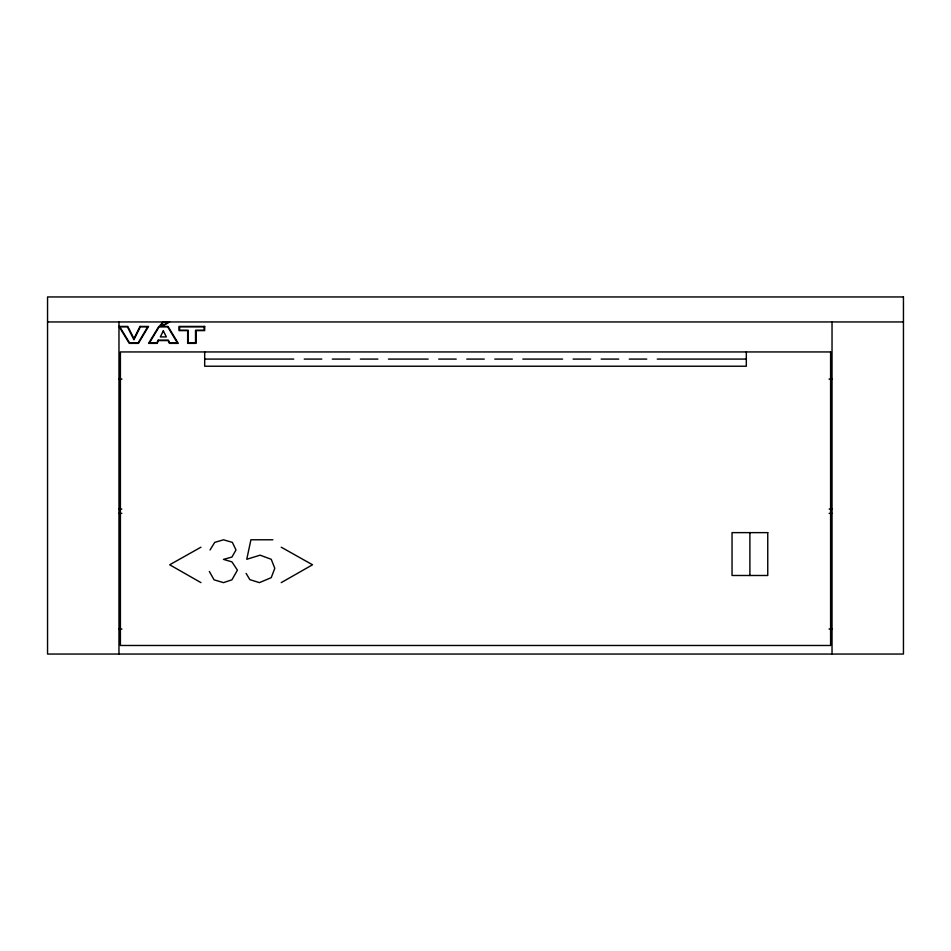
<?xml version="1.0" encoding="UTF-8"?>
<svg xmlns="http://www.w3.org/2000/svg" width="951" height="951" viewBox="0 0 951 951"><rect width="100%" height="100%" fill="white"/><g stroke="black" fill="none" stroke-linecap="round" stroke-linejoin="round"><path stroke-width="1.43" d="M210.028 549.963L214.736 542.379L223.473 539.799L232.365 542.379L236.003 549.963L231.925 557.048L223.473 559.378L231.925 561.875L237.429 570.16L231.925 579.813L223.473 582.63L214.046 579.813L209.351 571.468M163.144 321.949L160.018 325.397L163.643 325.397L169.658 321.949M281.234 582.63L312.522 564.775L281.234 547.205M200.958 547.205L169.682 564.775L200.958 582.63M47.55 321.949L903.45 321.949M204.679 359.086L293.74 359.086M304.261 359.086L321.783 359.086M332.303 359.086L349.837 359.086M360.358 359.086L377.892 359.086M388.412 359.086L428.164 359.086M438.684 359.086L456.218 359.086M466.739 359.086L484.261 359.086M494.782 359.086L512.316 359.086M522.836 359.086L562.588 359.086M573.108 359.086L590.642 359.086M601.163 359.086L618.697 359.086M629.217 359.086L646.739 359.086M657.26 359.086L746.321 359.086M118.97 379.08L121.942 379.08M829.058 379.08L832.03 379.08M118.97 509.07L121.823 509.07M829.177 509.07L832.03 509.07M118.97 513.35L121.823 513.35M829.177 513.35L832.03 513.35M272.854 539.776L250.909 539.776L246.761 559.283L260.099 555.17L271.225 559.283L274.803 568.294L271.225 577.661L259.445 582.63L249.851 579.646L246.119 573.405M118.97 629.051L121.942 629.051M829.058 629.051L832.03 629.051M832.03 321.949L832.03 654.05M749.899 532.631L749.899 575.486M746.321 351.941L746.321 366.23L204.679 366.23L204.679 351.941M118.97 321.949L118.97 654.05M158.104 340.232L156.772 343.038L149.355 343.038L159.197 326.764L167.649 326.764L177.492 343.038L169.849 343.038L168.482 340.232L158.104 340.232M158.508 340.577L157.177 343.37L148.57 343.37L158.829 326.431L168.018 326.431L178.277 343.37L169.444 343.37L168.077 340.577L158.508 340.577M163.322 330.817L160.339 336.916L166.33 336.916L163.322 330.817M139.987 326.431L133.925 338.627L127.791 326.431L118.97 326.431L129.277 343.37L138.418 343.37L148.546 326.431L139.987 326.431M140.391 326.764L133.936 339.769L127.386 326.764L119.755 326.764L129.657 343.038L138.038 343.038L147.762 326.764L140.391 326.764M163.465 322.282L160.945 325.064L163.429 325.064L168.268 322.282L163.465 322.282M903.45 296.95L47.55 296.95L47.55 654.05L903.45 654.05L903.45 296.95M204.679 326.431L179.038 326.431L179.038 330.615L187.644 330.615L187.644 343.37L196.072 343.37L196.072 330.615L204.679 330.615L204.679 326.431M204.132 326.764L179.584 326.764L179.584 330.27L188.191 330.27L188.191 343.038L195.526 343.038L195.526 330.27L204.132 330.27L204.132 326.764M830.603 351.941L120.397 351.941L120.397 645.479L830.603 645.479L830.603 351.941M767.754 532.631L732.044 532.631L732.044 575.486L767.754 575.486L767.754 532.631"/></g></svg>
